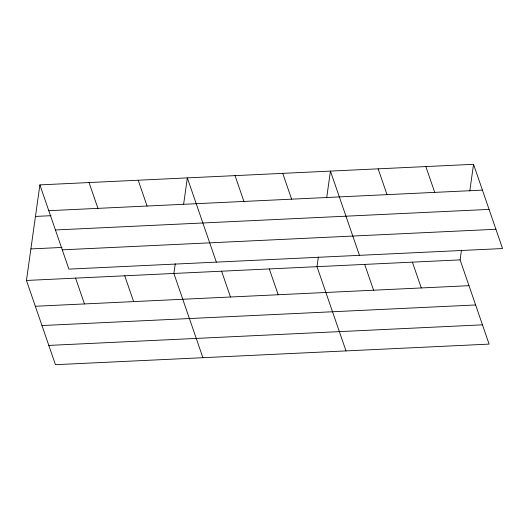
<?xml version="1.0" encoding="UTF-8"?>
<svg xmlns="http://www.w3.org/2000/svg" width="529" height="529" viewBox="0 0 529 529"><rect width="100%" height="100%" fill="white"/><g stroke="black" fill="none" stroke-linecap="round" stroke-linejoin="round"><path stroke-width="0.79" d="M461.46 250.177L460.098 259.878L489.1 344.114L55.452 364.693L26.45 280.456L39.9 184.886L473.548 164.307L502.55 248.544L68.902 269.122L39.9 184.886M175.258 263.759L173.889 273.46L202.898 357.697M183.583 204.578L187.339 177.889L216.341 262.126M318.359 256.968L316.997 266.669L345.999 350.906M326.684 197.786L330.44 171.098L359.449 255.335M469.792 190.995L473.548 164.307M48.78 210.694L482.428 190.116M35.463 216.427L51.022 215.687M55.426 229.976L489.067 209.398M30.887 248.921L62.012 247.44M62.263 249.84L495.911 229.262M26.45 280.456L460.098 259.878M35.337 306.265L468.985 285.686M41.976 325.547L475.624 304.969M48.813 345.411L482.461 324.832M425.845 166.569L434.732 192.377M412.395 262.139L421.282 287.948M378.142 168.837L387.03 194.639M364.693 264.407L373.58 290.209M282.737 173.36L291.624 199.168M269.294 268.93L278.181 294.739M235.041 175.628L243.922 201.43M221.591 271.198L230.479 297M138.195 180.224L147.075 206.026M124.745 275.794L133.632 301.596M89.044 182.551L97.931 208.36M75.594 278.122L84.481 303.93"/></g></svg>
